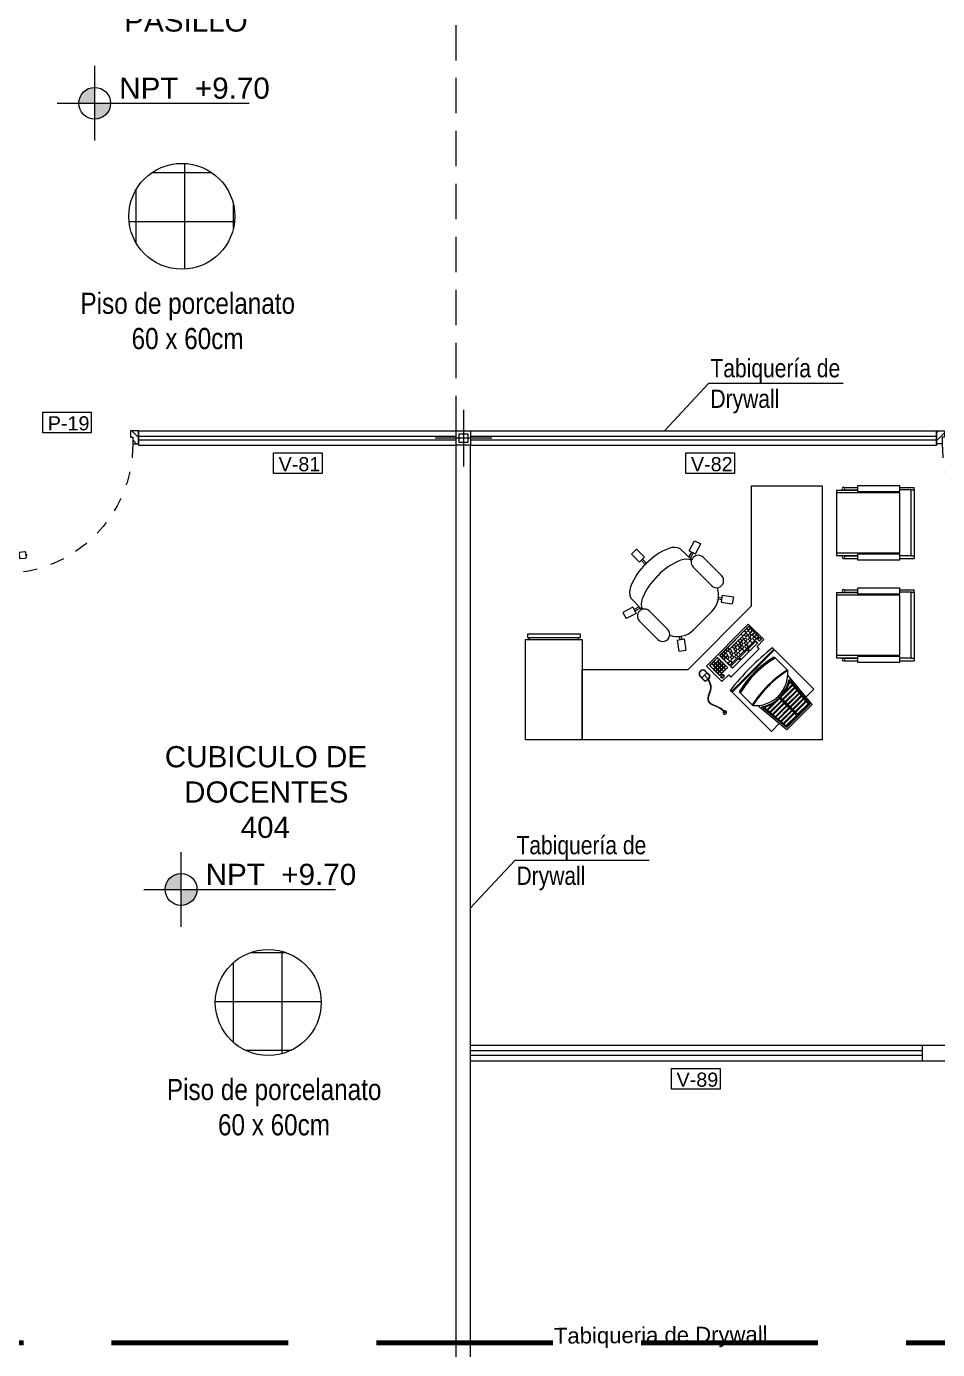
# Model space of a CAD drawing. Header units: inches. Extents: x 140 to 978, y -82 to 38.
# Drawn here: x 869.59 to 876.04, y -8.73 to 0.64 of the extents above; entities that cross this region are included whole.
import ezdxf

# ---------------------------------------------------------------- set-up
doc = ezdxf.new("R2010")
doc.units = ezdxf.units.IN
doc.header["$MEASUREMENT"] = 0
doc.linetypes.add('DASHED', pattern=[0.75, 0.5, -0.25])
doc.linetypes.add('DASHED2', pattern=[0.375, 0.25, -0.125])
for name, color, linetype, lineweight in [('UNSAAC-COLUMNA', 24, 'Continuous', 0), ('UNSAAC-CORTE MURO', 42, 'Continuous', 35), ('UNSAAC-LINEA DE CORTE', 7, 'Continuous', 70), ('UNSAAC-LLAMADOS', 88, 'Continuous', 0), ('UNSAAC-MUEBLE', 254, 'Continuous', 0), ('UNSAAC-PISOS', 253, 'Continuous', 0), ('UNSAAC-PROYECCIONES', 38, 'DASHED2', 0), ('UNSAAC-TEXTOS', 250, 'Continuous', 0), ('UNSAAC-VANOS', 24, 'Continuous', 0), ('UNSAAC-VARIOS', 30, 'Continuous', 0)]:
    doc.layers.add(name, color=color, linetype=linetype, lineweight=lineweight)
doc.styles.add('5mm', font='GOTHIC.TTF', dxfattribs={"height": 4.999999999999999})
doc.styles.add('ARIAL', font='arial.ttf')
doc.styles.add('narrow', font='')
doc.styles.get("Standard").update_dxf_attribs({"font": 'arial.ttf'})
doc.styles.get('narrow').set_extended_font_data('Arial Narrow', italic=True)
pattern_1 = [(135, (0, 0), (-0.01767766952966369, -0.01767766952966369), []), (135, (-0.002209708691207961, -0.002209708691207961), (-0.01767766952966369, -0.01767766952966369), []), (135, (-0.004419417382415923, -0.004419417382415922), (-0.01767766952966369, -0.01767766952966369), [])]

# ---------------------------------------------------------------- blocks, each defined once
blk = doc.blocks.new('PRTX80')
at = {"layer": 'UNSAAC-TEXTOS'}
h = blk.add_hatch(dxfattribs=at)
h.set_pattern_fill('ANSI31', color=256, scale=0.01, style=0)
h.set_pattern_definition([(45, (-1.629622537688277, -4.234901596310408), (-0.02245064030267288, 0.02245064030267288), [])])
h.paths.add_polyline_path([(-0.7550000000000239, 0.03599999999997294), (-0.8000000000000114, 0.03600000000002979), (-0.8000000000000114, -0.03600000000000136), (-0.7685000000000173, -0.03600000000002979), (-0.7685000000000173, 0), (-0.7550000000000239, 0)])
h.paths.add_polyline_path([(0, 0.03600000000002979), (-0.04500000000001592, 0.03600000000000136), (-0.04500000000001592, 2.842170943040401e-14), (-0.03149999999996567, 2.842170943040401e-14), (-0.03149999999999409, -0.03599999999997294), (0, -0.03600000000000136)])
at = {"layer": 'UNSAAC-PROYECCIONES', "ltscale": 0.15}
blk.add_arc((-0.03150000000002251, -0.03600000000000136), 0.7369999999999948, 180.000000000011, 270, dxfattribs=at)
at = {"layer": 'UNSAAC-TEXTOS'}
for p, q in [((-0.1654626311569416, -0.6619715505120496), (-0.1660841932950063, -0.6694457501687339)), ((-0.16234709346665, -0.6697565312377662), (-0.1660841932950063, -0.6694457501687339)), ((-0.1617255313285852, -0.662282331581082), (-0.1654626311569416, -0.6619715505120496)), ((-0.1607931881214597, -0.6510710320959561), (-0.1632794366737755, -0.6809678307228637)), ((-0.1268485085971349, -0.6501309618889479), (-0.1567453072240426, -0.6476447133366605)), ((-0.1237329709068717, -0.6579159426147498), (-0.1255976573210944, -0.6803385415848879)), ((-0.1234221898378394, -0.6541788427863366), (-0.1237329709068717, -0.6579159426147498)), ((-0.1084114281213147, -0.6591900978861815), (-0.1237329709068717, -0.657915942614693)), ((-0.08349742926668569, -0.6612619716796644), (-0.0681758864811286, -0.6625361269510961)), ((-0.0681758864811286, -0.6625361269511529), (-0.07004057289535126, -0.684958725921291)), ((-0.06786510541209623, -0.6587990271227113), (-0.0681758864811286, -0.6625361269511529)), ((-0.06381722451467908, -0.6553727083634158), (-0.03392042588777144, -0.6578589569157316)), ((-0.03049410712847589, -0.6619068378131203), (-0.03298035568079172, -0.691803636440028)), ((-0.03142645033560143, -0.6731181372982462), (-0.02768935050724508, -0.6734289183672786)), ((-0.02768935050724508, -0.6734289183672786), (-0.02831091264530983, -0.6809031180239629)), ((-0.1299563192875723, -0.6875019601725114), (-0.1598531179144516, -0.6850157116202809)), ((-0.1255976573210944, -0.6803385415848879), (-0.1259084383901552, -0.684075641413159)), ((-0.1102761145355373, -0.6816126968563196), (-0.1255976573210944, -0.6803385415848879)), ((-0.08536211568090835, -0.6836845706498025), (-0.07004057289535126, -0.684958725921291)), ((-0.07004057289535126, -0.684958725921291), (-0.07035135396435521, -0.6886958257495621)), ((-0.06692503520505966, -0.6927437066469793), (-0.03702823657818044, -0.6952299551993519)), ((-0.03204801247366618, -0.6805923369549305), (-0.02831091264530983, -0.6809031180239629))]:
    blk.add_line(p, q, dxfattribs=at)
for points in [[(-0.8000000000000114, 0.03600000000000136), (-0.7550000000000239, 0.03600000000000136), (-0.7550000000000239, 0), (-0.7685000000000173, 0), (-0.7685000000000173, -0.03600000000000136), (-0.8000000000000114, -0.03600000000000136), (-0.8000000000000114, 0.03600000000000136)], [(-0.04500000000001592, 0.03600000000000136), (0, 0.03600000000000136), (0, -0.03600000000000136), (-0.03149999999999409, -0.03600000000000136), (-0.03149999999999409, 0), (-0.04500000000001592, 0), (-0.04500000000001592, 0.03600000000000136)]]:
    blk.add_lwpolyline(points, dxfattribs=at)
blk.add_lwpolyline([(-0.05641399885575993, -0.03392812620643326), (-0.03150000000002251, -0.03600000000000136), (-0.0925436889916682, -0.770042006995709), (-0.1174576878462972, -0.7679701332022546)], close=True, dxfattribs=at)
for centre, start, end in [((-0.1570560882931034, -0.6513818131650169), 85.24616264725039, 175.2461626472142), ((-0.1271592896661957, -0.6538680617173043), 355.2461626472142, 85.24616264724675), ((-0.06412800558373988, -0.6591098081917721), 85.24616264718163, 175.2461626472142), ((-0.03423120695683224, -0.6615960567441164), 355.2461626472142, 85.24616264717801), ((-0.1595423368454192, -0.6812786117919245), 175.2461626472142, 265.2461626472468), ((-0.1296455382185115, -0.6837648603441551), 265.2461626472504, 355.2461626472142), ((-0.06661425413599886, -0.6890066068186229), 175.2461626472142, 265.246162647178), ((-0.03671745550914807, -0.691492855371024), 265.2461626471816, 355.2461626472142)]:
    blk.add_arc(centre, 0.00375, start, end, dxfattribs=at)
blk = doc.blocks.new('A$C1DC20D96')
at = {"layer": 'UNSAAC-MUEBLE', "xscale": -1.167239801663273, "yscale": 1.167239801663273, "zscale": 1.167239801663273, "rotation": 180}
blk.add_blockref('PRTX80', (-9.781438166100997e-07, 0.03444258034255832), dxfattribs=at)
blk = doc.blocks.new('puertaDer')
at = {"layer": 'UNSAAC-MUEBLE', "lineweight": 0, "ltscale": 0.4, "xscale": 1.070902481408632, "yscale": 1.070902481408632, "zscale": 1.070902481408632, "rotation": 270}
blk.add_blockref('A$C1DC20D96', (0.05186535524511049, -1.047496652972768e-06), dxfattribs=at)
blk = doc.blocks.new('A$C4BD35AAB')
at = {"layer": 'UNSAAC-MUEBLE'}
h = blk.add_hatch(dxfattribs=at)
h.set_pattern_fill('PLAST', color=256, scale=0.1, angle=135, style=0)
h.set_pattern_definition(pattern_1)
edge = h.paths.add_edge_path()
edge.add_line((-0.1785963555885246, 1.929996955972456), (-0.2521586641378235, 2.003559264521755))
edge.add_line((-0.2521586641378235, 2.003559264521755), (-0.4154827384386408, 1.868457870344173))
edge.add_ellipse((-0.4724693101620687, 1.627530689822379), major_axis=(0.1750619542795839, -0.175061954279584), ratio=0.9999999999896578, start_angle=91.40638762141651, end_angle=121.6923876223781, ccw=False)
edge.add_line((-0.3017567473802956, 1.80683656418114), (-0.1785963555885246, 1.929996955972456))
h = blk.add_hatch(dxfattribs=at)
h.set_pattern_fill('PLAST', color=256, scale=0.1, angle=135, style=0)
h.set_pattern_definition(pattern_1)
edge = h.paths.add_edge_path()
edge.add_line((-0.170003044011537, 1.921403644395923), (-0.09644073546223808, 1.847841335846169))
edge.add_line((-0.09644073546223808, 1.847841335846169), (-0.2315421296402747, 1.684517261545807))
edge.add_ellipse((-0.4724693101625235, 1.627530689822379), major_axis=(0.1750619542785299, -0.1750619542785301), ratio=0.9999999999967686, start_angle=58.30761237739129, end_angle=88.5936123785009)
edge.add_line((-0.2931634358033079, 1.798243252604152), (-0.170003044011537, 1.921403644395923))
for p, q in [((-1.788894230829101, 2.650000036508573), (-1.788894230829101, 2.750000000745786)), ((-1.770721154688545, 2.750000000745786), (-1.788894230829101, 2.750000000745786)), ((-1.770721154688545, 2.750000000745786), (-1.304278858926409, 2.750000000745786)), ((-1.770721154688545, 2.728850516180955), (-1.770721154688545, 2.750000000745786)), ((-1.304278858926409, 2.728850516180955), (-1.770721154688545, 2.728850516180955)), ((-1.770721154688545, 2.728850516180955), (-1.770721154688545, 2.65000000670625)), ((-1.304278858926409, 2.728850516180955), (-1.304278858926409, 2.750000000745786)), ((-1.304278858926409, 2.750000000745786), (-1.286105782785853, 2.750000000745786)), ((-1.304278858926409, 2.728850516180955), (-1.304278858926409, 2.65000000670625)), ((-1.286105782785853, 2.650000036508573), (-1.286105782785853, 2.750000000745786)), ((-1.063894243992763, 2.650000036505389), (-1.063894243992763, 2.750000000742602)), ((-1.045721167852207, 2.750000000742602), (-1.063894243992763, 2.750000000742602)), ((-1.045721167852207, 2.750000000742602), (-0.5792788720900717, 2.750000000742602)), ((-1.045721167852207, 2.728850516177772), (-1.045721167852207, 2.750000000742602)), ((-0.5792788720900717, 2.728850516177772), (-1.045721167852207, 2.728850516177772)), ((-1.045721167852207, 2.728850516177772), (-1.045721167852207, 2.650000006703067)), ((-0.5792788720900717, 2.728850516177772), (-0.5792788720900717, 2.750000000742602)), ((-0.5792788720900717, 2.750000000742602), (-0.5611057959495156, 2.750000000742602)), ((-0.5792788720900717, 2.728850516177772), (-0.5792788720900717, 2.650000006703067)), ((-0.5611057959495156, 2.650000036505389), (-0.5611057959495156, 2.750000000742602)), ((-1.759615385517918, 2.65000000670625), (-1.799999999999727, 2.65000000670625)), ((-1.799999999999727, 2.65000000670625), (-1.799999999999727, 2.349999994785321)), ((-1.759615385517918, 2.349999994785321), (-1.759615385517918, 2.65000000670625)), ((-1.325480781717488, 2.65000000670625), (-1.749519231897466, 2.65000000670625)), ((-1.749519231897466, 2.65000000670625), (-1.749519231897466, 2.200000018627179)), ((-1.325480781717488, 2.200000018627179), (-1.325480781717488, 2.65000000670625)), ((-1.2750000004512, 2.65000000670625), (-1.315384607411033, 2.65000000670625)), ((-1.315384607411033, 2.65000000670625), (-1.315384607411033, 2.349999994785321)), ((-1.2750000004512, 2.349999994785321), (-1.2750000004512, 2.65000000670625)), ((-1.034615398681581, 2.650000006703067), (-1.07500001316339, 2.650000006703067)), ((-1.07500001316339, 2.650000006703067), (-1.07500001316339, 2.349999994782138)), ((-1.034615398681581, 2.349999994782138), (-1.034615398681581, 2.650000006703067)), ((-0.6004807948811504, 2.650000006703067), (-1.024519245061128, 2.650000006703067)), ((-1.024519245061128, 2.650000006703067), (-1.024519245061128, 2.200000018623996)), ((-0.6004807948811504, 2.200000018623996), (-0.6004807948811504, 2.650000006703067)), ((-0.5500000136148628, 2.650000006703067), (-0.5903846205746959, 2.650000006703067)), ((-0.5903846205746959, 2.650000006703067), (-0.5903846205746959, 2.349999994782138)), ((-0.5500000136148628, 2.349999994782138), (-0.5500000136148628, 2.650000006703067)), ((-1.799999999999727, 2.349999994785321), (-1.759615385517918, 2.349999994785321)), ((-1.788894230829101, 2.252414214704004), (-1.788894230829101, 2.349999994785321)), ((-1.770721154688545, 2.252414214704004), (-1.770721154688545, 2.349999994785321)), ((-1.768701923588196, 2.200000000000728), (-1.768701923588196, 2.349999994785321)), ((-1.315384607411033, 2.349999994785321), (-1.2750000004512, 2.349999994785321)), ((-1.30629806557954, 2.200000000000728), (-1.30629806557954, 2.349999756366742)), ((-1.304278860807244, 2.252414205710011), (-1.304278860807244, 2.349999756366742)), ((-1.286105777144257, 2.252414205710011), (-1.286105777144257, 2.349999756366742)), ((-1.07500001316339, 2.349999994782138), (-1.034615398681581, 2.349999994782138)), ((-1.063894243992763, 2.252414214700821), (-1.063894243992763, 2.349999994782138)), ((-1.045721167852207, 2.252414214700821), (-1.045721167852207, 2.349999994782138)), ((-1.043701936751859, 2.199999999997544), (-1.043701936751859, 2.349999994782138)), ((-0.5903846205746959, 2.349999994782138), (-0.5500000136148628, 2.349999994782138)), ((-0.5812980787432025, 2.199999999997544), (-0.5812980787432025, 2.349999756363559)), ((-0.5792788739709067, 2.252414205706827), (-0.5792788739709067, 2.349999756363559)), ((-0.56110579030792, 2.252414205706827), (-0.56110579030792, 2.349999756363559)), ((-1.768701923588196, 2.200000000000728), (-1.749519231897466, 2.200000000000728)), ((-1.749519231897466, 2.200000018627179), (-1.325480781717488, 2.200000018627179)), ((-1.325480781717488, 2.200000018627179), (-1.30629806557954, 2.200000000000728)), ((-1.043701936751859, 2.199999999997544), (-1.024519245061128, 2.199999999997544)), ((-1.024519245061128, 2.200000018623996), (-0.6004807948811504, 2.200000018623996)), ((-0.6004807948811504, 2.200000018623996), (-0.5812980787432025, 2.199999999997544)), ((-0.250997149401428, 2.028177684516322), (-0.458591208956932, 1.856456234454527)), ((-0.07182231546812545, 1.84900285058302), (-0.250997149401428, 2.028177684516322)), ((-0.1785963555885246, 1.929996955972456), (-0.3017567473802956, 1.80683656418114)), ((-0.170003044011537, 1.929996955972911), (-0.3017040116728822, 1.798295988311565)), ((-0.170003044011537, 1.921403644395923), (-0.2931634358033079, 1.798243252604152)), ((-0.4913928969881454, 1.856094476411272), (-0.5840165196282214, 1.763470853771196)), ((-0.07182231546812545, 1.84900285058302), (-0.2435437655299211, 1.641408791027516)), ((-0.5840165196282214, 1.763470853771196), (-0.5840165196282214, 1.752887844341785)), ((-0.7105587581972941, 1.686426089884208), (-0.8204594154522056, 1.576525432628841)), ((-0.8051307546470525, 1.579126171365715), (-0.7338105504777559, 1.650446375534557)), ((-0.7768464833934559, 1.60599622905147), (-0.7895744054521856, 1.593268306992286)), ((-0.7895744054521856, 1.593268306992286), (-0.7726038427103958, 1.576297744250496)), ((-0.7598759206516661, 1.589025666309681), (-0.7768464833934559, 1.60599622905147)), ((-0.7627353523507736, 1.620107360093698), (-0.7754322698360738, 1.607410442608852)), ((-0.7754322698360738, 1.607410442608852), (-0.7542190664012196, 1.586197239173998)), ((-0.7415221489163741, 1.598894156658844), (-0.7627353523507736, 1.620107360093698)), ((-0.7486106457322421, 1.634232066712229), (-0.7612901342095029, 1.621552578235423)), ((-0.7612901342095029, 1.621552578235423), (-0.7429053578998719, 1.603167801926247)), ((-0.7542190664012196, 1.586197239173998), (-0.7415221489163741, 1.598894156658844)), ((-0.7401079353585374, 1.597479943101462), (-0.7528048528433828, 1.584783025616616)), ((-0.7302258694230659, 1.615847290402598), (-0.7486106457322421, 1.634232066712229)), ((-0.7338107483706153, 1.649031964073856), (-0.7471842180675594, 1.635658494376912)), ((-0.7471842180675594, 1.635658494376912), (-0.7316278688831517, 1.620102145192959)), ((-0.7302258694230659, 1.615847290402598), (-0.7429053578998719, 1.603167801926247)), ((-0.7273800132998076, 1.584752021042277), (-0.7401079353585374, 1.597479943101462)), ((-0.7182543991866623, 1.633475614889903), (-0.7338107483706153, 1.649031964073856)), ((-0.7338105504777559, 1.650446375534557), (-0.5273353703705652, 1.443971195427366)), ((-0.7316278688831517, 1.620102145192959), (-0.7182543991866623, 1.633475614889903)), ((-0.7302136553257697, 1.618687931635577), (-0.7168401856292803, 1.632061401332521)), ((-0.7302136553257697, 1.618687931635577), (-0.7174857332565807, 1.605960009566388)), ((-0.7277209468852561, 1.656535979127057), (-0.7142010652305544, 1.670055860781758)), ((-0.7135788112582304, 1.64239384350094), (-0.7277209468852561, 1.656535979127057)), ((-0.7146695202386582, 1.600290941218645), (-0.7273490087159189, 1.587611452741839)), ((-0.7142014117384861, 1.66864130070644), (-0.7263063849572973, 1.656536327487174)), ((-0.7263063849572973, 1.656536327487174), (-0.7135784628985675, 1.643808405428445)), ((-0.7174857332565807, 1.605960009566388), (-0.7041122635596366, 1.619333479263332)), ((-0.7041122635596366, 1.619333479263332), (-0.7168401856292803, 1.632061401332521)), ((-0.7019415981799284, 1.587563019159916), (-0.7146695202386582, 1.600290941218645)), ((-0.7014734896793016, 1.655913378647256), (-0.7142014117384861, 1.66864130070644)), ((-0.7142010652305544, 1.670055860781758), (-0.7000589296039834, 1.655913725155187)), ((-0.7000589296039834, 1.655913725155187), (-0.7135788112582304, 1.64239384350094)), ((-0.7135784628985675, 1.643808405428445), (-0.7014734896793016, 1.655913378647256)), ((-0.6624754970771392, 1.638342828764053), (-0.7105587581972941, 1.686426089884208)), ((-0.7019293840726277, 1.590403660382435), (-0.6885559143756836, 1.603777130079379)), ((-0.7008508891995007, 1.629665921441756), (-0.6873310075452537, 1.643185803096003)), ((-0.6442823467032213, 1.573097378945931), (-0.7008508891995007, 1.629665921441756)), ((-0.6873310075452537, 1.643185803096003), (-0.6307624650489743, 1.586617260600178)), ((-0.6463082076329556, 1.654510118207781), (-0.6624754970771392, 1.638342828764053)), ((-0.4454898817762114, 1.453691792351037), (-0.6463082076329556, 1.654510118207781)), ((-0.3365291462127971, 1.515983480356226), (-0.2439055235731757, 1.608607102995848)), ((-0.5234745673551515, 1.279540584531787), (-0.8204594154522056, 1.576525432628841)), ((-0.5986555745394071, 1.372650991258524), (-0.8051307546470525, 1.579126171365715)), ((-0.7909886190200268, 1.591854093424445), (-0.8037165410787566, 1.579126171365715)), ((-0.8037165410787566, 1.579126171365715), (-0.7909886190200268, 1.566398249306985)), ((-0.7782606969612971, 1.579126171365715), (-0.7909886190200268, 1.591854093424445)), ((-0.7909886190200268, 1.566398249306985), (-0.7782606969612971, 1.579126171365715)), ((-0.7768464834034603, 1.577711957808333), (-0.7895744054626448, 1.564984035749603)), ((-0.7895744054626448, 1.564984035749603), (-0.7740180562682326, 1.549427686555191)), ((-0.7612901342090481, 1.562155608613921), (-0.7768464834034603, 1.577711957808333)), ((-0.7740180562682326, 1.549427686555191), (-0.7612901342090481, 1.562155608613921)), ((-0.7726038427103958, 1.576297744250496), (-0.7598759206516661, 1.589025666309681)), ((-0.7598759206521208, 1.560741395056539), (-0.7726038427103958, 1.548013472997354)), ((-0.7726038427103958, 1.548013472997354), (-0.6552241170356865, 1.43063374732219)), ((-0.642496194976502, 1.443361669381375), (-0.7598759206521208, 1.560741395056539)), ((-0.7443195714572539, 1.573469317115268), (-0.7570474935159837, 1.560741395056084)), ((-0.7570474935159837, 1.560741395056084), (-0.7443195714577087, 1.548013472997354)), ((-0.7528048528433828, 1.584783025616616), (-0.7400769307851078, 1.572055103557432)), ((-0.7499764257081551, 1.525386055995114), (-0.7372485036494254, 1.538113978053843)), ((-0.7315916493985242, 1.560741395056539), (-0.7443195714572539, 1.573469317115268)), ((-0.7443195714577087, 1.548013472997354), (-0.7315916493985242, 1.560741395056539)), ((-0.7400769307851078, 1.572055103557432), (-0.7273800132998076, 1.584752021042277)), ((-0.7160353002145712, 1.545185045872131), (-0.7287632222733009, 1.532457123813401)), ((-0.7287632222733009, 1.532457123813401), (-0.7160353002145712, 1.519729201754672)), ((-0.7273490087159189, 1.587611452741839), (-0.7146210866567344, 1.57488353068311)), ((-0.7118236641053954, 1.569195671847865), (-0.7245205815906957, 1.55649875436302)), ((-0.7245205815906957, 1.55649875436302), (-0.7117926595319659, 1.54377083230429)), ((-0.7033073781558414, 1.532457123813401), (-0.7160353002145712, 1.545185045872131)), ((-0.7160353002145712, 1.519729201754672), (-0.7033073781558414, 1.532457123813401)), ((-0.7019415981799284, 1.587563019159916), (-0.7146210866567344, 1.57488353068311)), ((-0.7018931645875455, 1.53104291024556), (-0.71462108664673, 1.51831498818683)), ((-0.71462108664673, 1.51831498818683), (-0.7018931645875455, 1.505587066128101)), ((-0.6990957420466657, 1.556467749789135), (-0.7118236641053954, 1.569195671847865)), ((-0.7117926595319659, 1.54377083230429), (-0.6990957420466657, 1.556467749789135)), ((-0.7019293840726277, 1.590403660382435), (-0.689201462013898, 1.577675738323251)), ((-0.6891652425292705, 1.51831498818683), (-0.7018931645875455, 1.53104291024556)), ((-0.7018931645875455, 1.505587066128101), (-0.6891652425292705, 1.51831498818683)), ((-0.6863852489959754, 1.572006669975508), (-0.6990647374727814, 1.559327181498702)), ((-0.6990647374727814, 1.559327181498702), (-0.6863368154035925, 1.546599259429968)), ((-0.6835393928627127, 1.540911400605182), (-0.6962363103475582, 1.528214483120337)), ((-0.6962363103475582, 1.528214483120337), (-0.6835083882888284, 1.515486561061152)), ((-0.6877872484460568, 1.576261524755409), (-0.675059326387327, 1.563533602697134)), ((-0.6736573269267865, 1.559278747906319), (-0.6863852489959754, 1.572006669975508)), ((-0.6736573269267865, 1.559278747906319), (-0.6863368154035925, 1.546599259429968)), ((-0.6736088933448627, 1.502758639002877), (-0.6863368154035925, 1.490030716943693)), ((-0.6708114708035282, 1.528183478546453), (-0.6835393928627127, 1.540911400605182)), ((-0.6835083882888284, 1.515486561061152), (-0.6708114708035282, 1.528183478546453)), ((-0.669397257235687, 1.526769264978611), (-0.6820941747209872, 1.514072347493766)), ((-0.6820941747209872, 1.514072347493766), (-0.6693662526622575, 1.501344425434581)), ((-0.675059326387327, 1.563533602697134), (-0.6616858566903829, 1.576907072393624)), ((-0.673645112829945, 1.562119389139298), (-0.6602716431330009, 1.575492858836242)), ((-0.673645112829945, 1.562119389139298), (-0.6609171907707605, 1.549391467080568)), ((-0.660880971286133, 1.490030716943693), (-0.6736088933448627, 1.502758639002877)), ((-0.6581009777428335, 1.543722398722366), (-0.6707804662196395, 1.53104291024556)), ((-0.6707804662196395, 1.53104291024556), (-0.658052544160455, 1.51831498818683)), ((-0.6566693351769572, 1.514041342919882), (-0.669397257235687, 1.526769264978611)), ((-0.6693662526622575, 1.501344425434581), (-0.6566693351769572, 1.514041342919882)), ((-0.6609171907707605, 1.549391467080568), (-0.6475437210742712, 1.562764936777512)), ((-0.6475437210742712, 1.562764936777512), (-0.6602716431330009, 1.575492858836242)), ((-0.645373055683649, 1.530994476663636), (-0.6581009777428335, 1.543722398722366)), ((-0.645373055683649, 1.530994476663636), (-0.658052544160455, 1.51831498818683)), ((-0.6439588421158078, 1.529580263095795), (-0.6566383305930685, 1.516900774618989)), ((-0.6566383305930685, 1.516900774618989), (-0.6439104085343388, 1.504172852560259)), ((-0.6453608415763483, 1.533835117886156), (-0.6319873718794042, 1.5472085875831)), ((-0.6453608415763483, 1.533835117886156), (-0.6326329195176186, 1.521107195827426)), ((-0.6307624650489743, 1.586617260600178), (-0.6442823467032213, 1.573097378945931)), ((-0.631230920057078, 1.516852341037065), (-0.6439588421158078, 1.529580263095795)), ((-0.631230920057078, 1.516852341037065), (-0.6439104085343388, 1.504172852560259)), ((-0.582764056740416, 1.511579088983126), (-0.6393325992366954, 1.568147631478951)), ((-0.6312187059602365, 1.519692982270044), (-0.6184907838910476, 1.506965060200855)), ((-0.615674570873125, 1.501295991853112), (-0.628354059349931, 1.488616503376306)), ((-0.6258127175824484, 1.581667513133198), (-0.5692441750866237, 1.525098970636918)), ((-0.6184907838910476, 1.506965060200855), (-0.6051173141941035, 1.520338529897799)), ((-0.6029466488143953, 1.488568069793928), (-0.615674570873125, 1.501295991853112)), ((-0.5895609650101505, 1.504782180713846), (-0.6029344347070946, 1.491408711016447)), ((-0.5768330429514208, 1.492054258654662), (-0.5895609650101505, 1.504782180713846)), ((-0.5212457667776107, 1.450060799019866), (-0.5778143092738901, 1.506629341516145)), ((-0.5642944276196431, 1.520149223170392), (-0.5077258851233637, 1.463580680674113)), ((-0.3365291462132518, 1.515983480356226), (-0.3471121556426624, 1.515983480356226)), ((-1.02655423952865, 1.391730712034132), (-1.014039482317912, 1.470745779275603)), ((-1.014039482317912, 1.470745779275603), (-0.9646550652901169, 1.462924056025258)), ((-0.9771698224963075, 1.383908988768326), (-0.9646550652901169, 1.462924056025258)), ((-0.6863368154035925, 1.490030716943693), (-0.6736088933448627, 1.477302794884963)), ((-0.6736088933448627, 1.477302794884963), (-0.660880971286133, 1.490030716943693)), ((-0.6594667577182918, 1.488616503376306), (-0.6721946797770215, 1.475888581317122)), ((-0.6721946797770215, 1.475888581317122), (-0.6594667577182918, 1.463160659258392)), ((-0.646738835659562, 1.475888581317122), (-0.6594667577182918, 1.488616503376306)), ((-0.6594667577182918, 1.463160659258392), (-0.646738835659562, 1.475888581317122)), ((-0.6552241170356865, 1.43063374732219), (-0.642496194976502, 1.443361669381375)), ((-0.6411129859930043, 1.498484993735929), (-0.6538099034778497, 1.485788076251083)), ((-0.6538099034778497, 1.485788076251083), (-0.6410819814091155, 1.473060154181439)), ((-0.6410819814091155, 1.441947455813533), (-0.6538099034673905, 1.429219533754804)), ((-0.6538099034673905, 1.429219533754804), (-0.6410819814086608, 1.416491611695619)), ((-0.631182486475609, 1.460332232133169), (-0.6439104085343388, 1.447604310073984)), ((-0.6439104085343388, 1.447604310073984), (-0.6311824864651499, 1.43487638800525)), ((-0.6283850639238153, 1.485757071666285), (-0.6411129859930043, 1.498484993735929)), ((-0.6410819814091155, 1.473060154181439), (-0.6283850639238153, 1.485757071666285)), ((-0.628354059349931, 1.429219533754804), (-0.6410819814091155, 1.441947455813533)), ((-0.6410819814086608, 1.416491611695619), (-0.628354059349931, 1.429219533754804)), ((-0.626939845792549, 1.427805320196967), (-0.6396677678512788, 1.415077398138237)), ((-0.6396677678512788, 1.415077398138237), (-0.6269398457820898, 1.402349476069503)), ((-0.6184545644059654, 1.44760431006398), (-0.631182486475609, 1.460332232133169)), ((-0.6311824864651499, 1.43487638800525), (-0.6184545644059654, 1.44760431006398)), ((-0.628354059349931, 1.488616503376306), (-0.6156261372912013, 1.475888581317122)), ((-0.6142119237233601, 1.415077398127778), (-0.626939845792549, 1.427805320196967)), ((-0.6269398457820898, 1.402349476069503), (-0.6142119237233601, 1.415077398127778)), ((-0.6128287147398623, 1.470200722482332), (-0.6255256322247078, 1.457503804997486)), ((-0.6255256322247078, 1.457503804997486), (-0.6127977101659781, 1.444775882938757)), ((-0.6127977101659781, 1.413663184570396), (-0.6255256322247078, 1.400935262511666)), ((-0.6029466488143953, 1.488568069793928), (-0.6156261372912013, 1.475888581317122)), ((-0.6028982152220124, 1.432047960880027), (-0.6156261372811969, 1.419320038820842)), ((-0.6156261372811969, 1.419320038820842), (-0.5986555745394071, 1.402349476079507)), ((-0.6001007926811326, 1.457472800423602), (-0.6128287147398623, 1.470200722482332)), ((-0.6127977101659781, 1.444775882938757), (-0.6001007926811326, 1.457472800423602)), ((-0.6000697881072483, 1.400935262511666), (-0.6127977101659781, 1.413663184570396)), ((-0.6029344347070946, 1.491408711016447), (-0.5902065126483649, 1.478680788957718)), ((-0.5859276524806774, 1.415077398138237), (-0.6028982152220124, 1.432047960880027)), ((-0.5873902996299876, 1.473011720609975), (-0.6000697881072483, 1.460332232133169)), ((-0.6000697881072483, 1.460332232133169), (-0.5873418660380594, 1.44760431006398)), ((-0.5273353703705652, 1.443971195427366), (-0.5986555745394071, 1.372650991258524)), ((-0.5986555745394071, 1.402349476079507), (-0.5859276524806774, 1.415077398138237)), ((-0.5845444434967249, 1.441916451239194), (-0.5972413609820251, 1.429219533754349)), ((-0.5972413609820251, 1.429219533754349), (-0.5845134389228406, 1.416491611695619)), ((-0.5845134389123814, 1.413663184570396), (-0.5972413609715659, 1.400935262511666)), ((-0.5902065126483649, 1.478680788957718), (-0.5768330429514208, 1.492054258654662)), ((-0.5746623775612534, 1.460283798540786), (-0.5873902996299876, 1.473011720609975)), ((-0.5746623775612534, 1.460283798540786), (-0.5873418660380594, 1.44760431006398)), ((-0.5718165214379951, 1.429188529180465), (-0.5845444434967249, 1.441916451239194)), ((-0.5845134389128361, 1.358508855631499), (-0.5131932347439943, 1.42982905980034)), ((-0.5845134389228406, 1.416491611695619), (-0.5718165214379951, 1.429188529180465)), ((-0.5717855168536516, 1.400935262511666), (-0.5845134389123814, 1.413663184570396)), ((-0.5690109048227896, 1.429165718659988), (-0.5830992253549994, 1.415077398127778)), ((-0.5830992253549994, 1.415077398127778), (-0.5703713032962696, 1.402349476069503)), ((-0.5746501634639571, 1.46312443977331), (-0.5619222413947682, 1.450396517704576)), ((-0.5591598434712068, 1.444673634262472), (-0.5718393319484676, 1.431994145785211)), ((-0.5718393319484676, 1.431994145785211), (-0.5690109048227896, 1.429165718659988)), ((-0.5703713032962696, 1.402349476069503), (-0.5436034942872539, 1.429117285078064)), ((-0.5619222413947682, 1.450396517704576), (-0.5485487716978241, 1.46376998740152)), ((-0.5471345581404421, 1.462355773844138), (-0.5605080278373862, 1.448982304146739)), ((-0.5605080278373862, 1.448982304146739), (-0.54212325152821, 1.430597527837563)), ((-0.5436034942872539, 1.429117285078064), (-0.5591598434712068, 1.444673634262472)), ((-0.5287497818312659, 1.443970997534507), (-0.5471345581404421, 1.462355773844138)), ((-0.54212325152821, 1.430597527837563), (-0.5287497818312659, 1.443970997534507)), ((-0.5279933300084849, 1.413614750988472), (-0.5406728184857457, 1.400935262511666)), ((-0.5152654079397507, 1.400886828919283), (-0.5279933300084849, 1.413614750988472)), ((-0.5131934326468581, 1.428414648350554), (-0.5265669023438022, 1.41504117865361)), ((-0.5265669023438022, 1.41504117865361), (-0.5138389802746133, 1.402313256583966)), ((-0.5077258851233637, 1.463580680674113), (-0.5212457667776107, 1.450060799019866)), ((-0.5138389802746133, 1.402313256583966), (-0.5004655105781239, 1.415686726281365)), ((-0.5004655105781239, 1.415686726281365), (-0.5131934326468581, 1.428414648350554)), ((-0.5131932347439943, 1.42982905980034), (-0.456624692258174, 1.37326051731452)), ((-0.4990512970202872, 1.414272512723983), (-0.5124247667172313, 1.400899043026584)), ((-0.4863233749615574, 1.401544590664798), (-0.4990512970202872, 1.414272512723983)), ((-0.4646772242813313, 1.393492256523587), (-0.4511573426270843, 1.407012138177834)), ((-0.461657171220395, 1.437524502907308), (-0.4454898817762114, 1.453691792351037)), ((-0.41357391010024, 1.389441241786699), (-0.461657171220395, 1.437524502907308)), ((-0.4511573426270843, 1.407012138177834), (-0.4370152070109725, 1.392870002561722)), ((-1.163857963282226, 1.387433401640919), (-1.293767282671524, 1.257524082251166)), ((-1.09314728516938, 1.316722723528528), (-1.223056604558678, 1.186813404138775)), ((-1.02655423952865, 1.391730712034132), (-0.9771698224963075, 1.383908988768326)), ((-1.01166160267212, 1.36619100867847), (-1.007788161056396, 1.388758457198492)), ((-0.9991614372593176, 1.364664435559007), (-0.9959359009635591, 1.386881243608968)), ((-0.8453478464821274, 1.254023665999739), (-0.9107492353541602, 1.319425053523901)), ((-0.6255256322247078, 1.400935262511666), (-0.6127977101659781, 1.388207340452936)), ((-0.6127977101659781, 1.388207340452936), (-0.6000697881072483, 1.400935262511666)), ((-0.5986555745394071, 1.399521048943825), (-0.6113834965981368, 1.386793126885095)), ((-0.6113834965981368, 1.386793126885095), (-0.5986555745394071, 1.374065204826366)), ((-0.5859276524806774, 1.386793126885095), (-0.5986555745394071, 1.399521048943825)), ((-0.5986555745394071, 1.374065204826366), (-0.5859276524806774, 1.386793126885095)), ((-0.5972413609715659, 1.400935262511666), (-0.5845134389128361, 1.388207340452482)), ((-0.5845134389128361, 1.388207340452482), (-0.5717855168536516, 1.400935262511666)), ((-0.5279448964270159, 1.301940313145678), (-0.5845134389128361, 1.358508855631499)), ((-0.5703713032962696, 1.371236777700688), (-0.5830992253549994, 1.358508855641958)), ((-0.5830992253549994, 1.358508855641958), (-0.5562291676696987, 1.331638797956657)), ((-0.5435012456109689, 1.344366720015387), (-0.5703713032962696, 1.371236777700688)), ((-0.5562291676696987, 1.385378913327713), (-0.5689570897288831, 1.372650991268529)), ((-0.5689570897288831, 1.372650991268529), (-0.5562291676592395, 1.35992306919934)), ((-0.5435012456005097, 1.372650991258524), (-0.5562291676696987, 1.385378913327713)), ((-0.5562291676592395, 1.35992306919934), (-0.5435012456005097, 1.372650991258524)), ((-0.5562291676696987, 1.331638797956657), (-0.5435012456109689, 1.344366720015387)), ((-0.5421180366270164, 1.399490044369941), (-0.5548149541123166, 1.386793126885095)), ((-0.5548149541123166, 1.386793126885095), (-0.5420870320431277, 1.374065204815906)), ((-0.5420870320431277, 1.371236777701142), (-0.5548149541018574, 1.358508855641958)), ((-0.5548149541018574, 1.358508855641958), (-0.5420870320431277, 1.345780933583228)), ((-0.5420870320431277, 1.342952506447546), (-0.5548149541018574, 1.330224584388816)), ((-0.5548149541018574, 1.330224584388816), (-0.5420870320431277, 1.317496662330086)), ((-0.5293901145582822, 1.386762122300752), (-0.5421180366270164, 1.399490044369941)), ((-0.5420870320431277, 1.374065204815906), (-0.5293901145582822, 1.386762122300752)), ((-0.529359109984398, 1.358508855641958), (-0.5420870320431277, 1.371236777701142)), ((-0.5420870320431277, 1.345780933583228), (-0.529359109984398, 1.358508855641958)), ((-0.529359109984398, 1.330224584388816), (-0.5420870320431277, 1.342952506447546)), ((-0.5420870320431277, 1.317496662330086), (-0.529359109984398, 1.330224584388816)), ((-0.5406728184857457, 1.400935262511666), (-0.5279448964165567, 1.388207340442477)), ((-0.5279759010004454, 1.38534790874337), (-0.5406728184857457, 1.372650991258524)), ((-0.5406728184857457, 1.372650991258524), (-0.5279448964265612, 1.359923069199795)), ((-0.5279448964165567, 1.357094642074117), (-0.5406728184752865, 1.344366720015387)), ((-0.5406728184752865, 1.344366720015387), (-0.5279448964165567, 1.331638797956657)), ((-0.5138027607999902, 1.342952506458005), (-0.5406728184857457, 1.316082448772249)), ((-0.5406728184857457, 1.316082448772249), (-0.5279448964165567, 1.303354526703515)), ((-0.5152479789417157, 1.37261998668464), (-0.5279759010004454, 1.38534790874337)), ((-0.5279448964165567, 1.388207340442477), (-0.5152654079397507, 1.400886828919283)), ((-0.456624692258174, 1.37326051731452), (-0.5279448964270159, 1.301940313145678)), ((-0.5279448964265612, 1.359923069199795), (-0.5152479789417157, 1.37261998668464)), ((-0.515216974357827, 1.344366720015387), (-0.5279448964165567, 1.357094642074117)), ((-0.5279448964165567, 1.331638797956657), (-0.515216974357827, 1.344366720015387)), ((-0.5279448964165567, 1.303354526703515), (-0.5010748387308013, 1.330224584388816)), ((-0.513851194381914, 1.399472615361901), (-0.52653068285872, 1.386793126885095)), ((-0.52653068285872, 1.386793126885095), (-0.5138027607999902, 1.374065204826366)), ((-0.5138337653738745, 1.371205773116799), (-0.5265306828591747, 1.358508855631499)), ((-0.5265306828591747, 1.358508855631499), (-0.5138027607999902, 1.345780933573224)), ((-0.5234745673551515, 1.279540584531787), (-0.41357391010024, 1.389441241786699)), ((-0.5011232723231842, 1.386744693303172), (-0.513851194381914, 1.399472615361901)), ((-0.5011058433151447, 1.358477851057614), (-0.5138337653738745, 1.371205773116799)), ((-0.5138027607999902, 1.374065204826366), (-0.5011232723231842, 1.386744693303172)), ((-0.5138027607999902, 1.345780933573224), (-0.5011058433151447, 1.358477851057614)), ((-0.5010748387308013, 1.330224584388816), (-0.5138027607999902, 1.342952506458005)), ((-0.5124247667172313, 1.400899043026584), (-0.4996968446585015, 1.388171120967854)), ((-0.499709058755343, 1.38533047973533), (-0.5123885472326037, 1.372650991258524)), ((-0.5123885472326037, 1.372650991258524), (-0.4996606251734192, 1.359923069199795)), ((-0.4996916297577627, 1.357063637500687), (-0.5123885472426082, 1.344366720015387)), ((-0.5123885472426082, 1.344366720015387), (-0.4996606251734192, 1.331638797946198)), ((-0.4869811366966132, 1.372602557676146), (-0.499709058755343, 1.38533047973533)), ((-0.4996968446585015, 1.388171120967854), (-0.4863233749615574, 1.401544590664798)), ((-0.4869637076885738, 1.344335715431043), (-0.4996916297577627, 1.357063637500687)), ((-0.4996606251734192, 1.359923069199795), (-0.4869811366966132, 1.372602557676146)), ((-0.4996606251734192, 1.331638797946198), (-0.4869637076885738, 1.344335715431043)), ((-0.4849091613937162, 1.400130377096957), (-0.4982826310906603, 1.386756907400468)), ((-0.4982826310906603, 1.386756907400468), (-0.4855547090319305, 1.374028985341283)), ((-0.4855669231392312, 1.371188344119219), (-0.4982464116160372, 1.358508855641958)), ((-0.4982464116160372, 1.358508855641958), (-0.4855184895468483, 1.345780933573224)), ((-0.4728390010700423, 1.358460422049575), (-0.4855669231392312, 1.371188344119219)), ((-0.4855547090319305, 1.374028985341283), (-0.4721812393349865, 1.387402455038682)), ((-0.4855184895468483, 1.345780933573224), (-0.4728390010700423, 1.358460422049575)), ((-0.4721812393349865, 1.387402455038682), (-0.4849091613937162, 1.400130377096957)), ((-0.4707670257771497, 1.385988241480845), (-0.4841404954740938, 1.372614771783901)), ((-0.4841404954740938, 1.372614771783901), (-0.4714125734053596, 1.359886849714712)), ((-0.4714125734053596, 1.359886849714712), (-0.4580391037084155, 1.373260319411656)), ((-0.4580391037084155, 1.373260319411656), (-0.4707670257771497, 1.385988241480845)), ((-0.4505350886652195, 1.379350120907475), (-0.4646772242813313, 1.393492256523587)), ((-0.4511576891450204, 1.405597578112975), (-0.4632626623642864, 1.393492604893709)), ((-0.4632626623642864, 1.393492604893709), (-0.4505347402950974, 1.380764682824974)), ((-0.4384297670758315, 1.392869656043786), (-0.4511576891450204, 1.405597578112975)), ((-0.4370152070109725, 1.392870002561722), (-0.4505350886652195, 1.379350120907475)), ((-0.4505347402950974, 1.380764682824974), (-0.4384297670758315, 1.392869656043786)), ((-1.41119357293519, 1.195391800006746), (-1.388239739395431, 1.239811632585315)), ((-1.317168007279633, 1.203085498927521), (-1.388239739395431, 1.239811632585315)), ((-0.8453478464821274, 1.254023665999739), (-0.7799464589684248, 1.188622277138165)), ((-0.4754559672060168, 1.283258418510286), (-0.4401006281464106, 1.247903079451589)), ((-0.4330295603349441, 1.290329486322662), (-0.4577782976762137, 1.265580748980938)), ((-1.340121840804386, 1.15866566634395), (-1.41119357293519, 1.195391800006746)), ((-1.354603102098281, 1.095268350643892), (-1.276909304611763, 1.175716104563435)), ((-1.340121840804386, 1.15866566634395), (-1.317168007279633, 1.203085498927521)), ((-1.295878753651778, 1.156074259025445), (-1.331190414524372, 1.175949596702594)), ((-1.285525606077044, 1.166794387215305), (-1.325683107566419, 1.186607234903931)), ((-0.7154625237239998, 1.122201689996018), (-0.6364474564666125, 1.134716447201299)), ((-0.6286257332167224, 1.085332030174413), (-0.6364474564666125, 1.134716447201299)), ((-0.7347070769333186, 1.100210075232553), (-0.7124902688833572, 1.103435611528766)), ((-0.7331805038033963, 1.087709909809291), (-0.7106130552933791, 1.091583351436384)), ((-0.7076408004581936, 1.072817272963675), (-0.7154625237239998, 1.122201689996018)), ((-0.7076408004581936, 1.072817272963675), (-0.6286257332167224, 1.085332030174413)), ((-0.7826487889637974, 1.006224227322491), (-0.912558108353096, 0.8763149079331924)), ((-1.252080786910028, 0.8566184559263093), (-1.280260620613717, 0.8277018945491363)), ((-1.242124569037969, 0.8466622380533408), (-1.271777858098631, 0.8192191320340498)), ((-0.7119381108514062, 0.9355135492100999), (-0.8418474302407049, 0.8056042298208013)), ((-1.293696908881429, 0.8411381828173035), (-1.350265451377709, 0.784569640321024)), ((-1.314910112316284, 0.7492143012600536), (-1.350265451377709, 0.784569640321024)), ((-1.258341569820459, 0.8057828437558783), (-1.314910112316284, 0.7492143012600536)), ((-1.258341569820459, 0.8057828437558783), (-1.293696908881429, 0.8411381828173035)), ((-1.004103161848434, 0.7447684103935899), (-0.923655407928436, 0.8224622078805623)), ((-0.9432972534564215, 0.8034927588305436), (-0.9234219157892767, 0.7681810979674992)), ((-0.9407058461379165, 0.7592496716770256), (-0.8962860135643496, 0.7822035052122374)), ((-0.9407058461379165, 0.7592496716770256), (-0.9039797124851248, 0.6881779395566809)), ((-0.9325771252765662, 0.8138459064148265), (-0.9127642775879394, 0.7736884049254513)), ((-0.8962860135643496, 0.7822035052122374), (-0.8595598799065556, 0.7111317730964402)), ((-0.9039797124851248, 0.6881779395566809), (-0.8595598799065556, 0.7111317730964402))]:
    blk.add_line(p, q, dxfattribs=at)
for points in [[(-1.76971153913837, 2.250000000745786), (-1.77266863406976, 2.257071068399455), (-1.779807692758823, 2.260000000522268), (-1.786946751447886, 2.257071068399455), (-1.789903846379275, 2.250000000745786), (-1.786946751447886, 2.242928933091662), (-1.779807692758823, 2.240000000969303), (-1.77266863406976, 2.242928933091662)], [(-1.285096165354844, 2.250000000745786), (-1.288053260286688, 2.257071068399455), (-1.295192318975751, 2.260000000522268), (-1.302331377664359, 2.257071068399455), (-1.305288472596203, 2.250000000745786), (-1.302331377664359, 2.242928933091662), (-1.295192318975751, 2.240000000969303), (-1.288053260286688, 2.242928933091662)], [(-1.044711552302033, 2.250000000742602), (-1.047668647233422, 2.257071068396272), (-1.054807705922485, 2.260000000519085), (-1.061946764611548, 2.257071068396272), (-1.064903859542937, 2.250000000742602), (-1.061946764611548, 2.242928933088479), (-1.054807705922485, 2.24000000096612), (-1.047668647233422, 2.242928933088479)], [(-0.5600961785185063, 2.250000000742602), (-0.5630532734503504, 2.257071068396272), (-0.5701923321394133, 2.260000000519085), (-0.5773313908280215, 2.257071068396272), (-0.5802884857598656, 2.250000000742602), (-0.5773313908280215, 2.242928933088479), (-0.5701923321394133, 2.24000000096612), (-0.5630532734503504, 2.242928933088479)], [(-1.799999999999727, 2.100000000000364), (0, 2.100000000000364), (0, 0.4000000000000909), (-0.5, 0.4000000000000909), (-0.5, 1.150000000000091), (-0.9499999999998181, 1.600000000000364), (-1.799999999999727, 1.600000000000364)], [(-0.634287392353599, 1.757394154870781), (-0.6387068097360498, 1.75297473748833), (-0.3470252624961176, 1.461293190248853), (-0.3426058451136669, 1.465712607631303)], [(-0.7142010652305544, 1.670055860781758), (-0.7000589296039834, 1.655913725155187), (-0.7135788112582304, 1.64239384350094), (-0.7277209468852561, 1.656535979127057)], [(-0.6873310075452537, 1.643185803096003), (-0.6307624650489743, 1.586617260600178), (-0.6442823467032213, 1.573097378945931), (-0.7008508891995007, 1.629665921441756)], [(-0.6258127175824484, 1.581667513133198), (-0.5692441750863964, 1.525098970637146), (-0.582764056740416, 1.511579088983126), (-0.6393325992366954, 1.568147631478951)], [(-0.5642944276196431, 1.520149223170392), (-0.5077258851233637, 1.463580680674113), (-0.5212457667776107, 1.450060799019866), (-0.5778143092738901, 1.506629341516145)], [(-0.4511573426270843, 1.407012138177834), (-0.4646772242813313, 1.393492256523587), (-0.4505350886652195, 1.379350120907475), (-0.4370152070109725, 1.392870002561722)], [(0, 0), (-0.712500000000091, 0), (-0.712500000000091, 0.4000000000000909), (0, 0.4000000000000909)]]:
    blk.add_lwpolyline(points, close=True, dxfattribs=at)
for points in [[(-0.3042082229917469, 1.984161575693633), (-0.36028351464347, 2.040236867345357), (-0.638706809735595, 1.761813572253232), (-0.3381864277312161, 1.461293190248853), (-0.05976313263909105, 1.739716485340978), (-0.1158384242908141, 1.795791776992701)], [(-0.7124999999973625, 0.375), (-0.7249999999976353, 0.375), (-0.7249999999976353, 0.3875000000002728), (-0.7499999999972715, 0.3875000000002728), (-0.7499999999972715, 0.0124999999998181), (-0.7249999999976353, 0.0124999999998181), (-0.7249999999976353, 0.0249999999996362), (-0.7124999999973625, 0.0249999999996362), (-0.7249999999976353, 0.0249999999996362), (-0.7249999999976353, 0.3750000000004547)]]:
    blk.add_lwpolyline(points, dxfattribs=at)
for points in [[(-0.08823459546420054, 1.848228507425574), (-0.2349011085334496, 1.670923360992219, 0.3119328374536817), (-0.4290766389922283, 1.865098891450543), (-0.2517714925593282, 2.011765404520247)], [(-0.3514446798785684, 1.4480349381015), (-0.3426058451136669, 1.456873772866402), (-0.6431262271180458, 1.757394154870781), (-0.6519650618829473, 1.748555320105879, 0.05882352941144483)], [(-0.4489394629113121, 1.235528710780272), (-0.4224229586170622, 1.262045215074977, 0.4142135623755036), (-0.4224229586166075, 1.283258418510741), (-0.4401006281464106, 1.300936088040089, 0.4142135623738387), (-0.4613138315821743, 1.300936088040089), (-0.4878303358764242, 1.274419583745839, 0.4142135623735007), (-0.4878303358764242, 1.235528710780727, 0.4142135623701709)], [(-0.4507072298642925, 1.237296477733253), (-0.4241907255700426, 1.263812982027957, 0.414213562373095), (-0.4241907255695878, 1.28149065155776), (-0.4418683950993909, 1.299168321087109, 0.414213562373095), (-0.459546064629194, 1.299168321087109), (-0.4860625689234439, 1.272651816792859, 0.414213562373761), (-0.4860625689234439, 1.237296477733707), (-0.4860625689234439, 1.237296477733707, 0.414213562373095)]]:
    blk.add_lwpolyline(points, format="xyb", close=True, dxfattribs=at)
for points in [[(-0.3017567473802956, 1.80683656418114, 0.1329222465325057), (-0.4154827384386408, 1.868457870344173), (-0.2521586641378235, 2.003559264521755), (-0.1785963555885246, 1.929996955972456)], [(-0.1700030440119917, 1.921403644395923), (-0.09644073546223808, 1.847841335846169), (-0.2315421296398199, 1.684517261545807, 0.1329222465324368), (-0.2931634358037627, 1.798243252604152, 0.1329222465324368)]]:
    blk.add_lwpolyline(points, format="xyb", dxfattribs=at)
for centre, radius, start, end in [((0.1823227306417721, 2.28232273062622), 0.8026909722220162, 212.4074317973088, 237.5925682026913), ((-0.4724693101620687, 1.627530689822379), 0.2293458233286308, 355.2670787891958, 94.73292121080426), ((0.1823227306417721, 2.28232273062622), 0.7972222222220171, 212.3196165081671, 237.6803834918328), ((0.7710873352616545, 2.871087335246557), 1.812500000009778, 218.2670786731938, 231.7329213268245), ((0.02696793349150539, 2.126967933476408), 0.7109375000011425, 210.7499673022334, 239.2500326977957), ((0.02696793349150539, 2.126967933476408), 0.7164062500011417, 211.477383308566, 238.522616691452), ((0.02696793349150539, 2.126967933476408), 0.7054687500011435, 210.6371381694145, 239.3628618306178), ((-0.1946699140962664, 1.410355339041416), 0.0125, 220.2331588531285, 208.6721879334756), ((-0.1946732538203833, 1.410353562410819), 0.001250005723989367, 298.1849958682496, 117.8382081343651), ((-1.128502624220346, 1.352078062579949), 0.05, 315.0000000000092, 135.0000000000092), ((-1.024979892065403, 1.205194396812203), 0.161546543963, 44.99999999999079, 109.4599707226104), ((-1.258411943610099, 1.222168743190196), 0.05, 135.0000000000092, 315.0000000000092), ((-1.177514122510729, 1.135911001484601), 0.102829792591, 158.0702330397031, 201.3323243672842), ((-0.8941771156801224, 1.074391620426468), 0.161546543963, 340.5400292773874, 44.99999999999079), ((-1.261228735652821, 1.052196388342509), 0.102829792591, 155.2369501519025, 201.3323243671149), ((-0.8631020196321515, 1.256741220813637), 0.439659325257, 201.0946025227213, 226.9447403645468), ((-0.9468166327797007, 1.173026607666088), 0.439659325257, 201.0946025227213, 226.9447403645468), ((-0.7472934499019175, 0.9708688882615206), 0.05, 315.0000000000092, 135.0000000000092), ((-0.9263449048257826, 1.152554879712625), 0.439659325257, 223.055259635444, 248.9053974772763), ((-0.8426302916782333, 1.236269492860174), 0.439659325257, 223.055259635444, 248.9053974772763), ((-0.8772027692912161, 0.840959568872222), 0.05, 135.0000000000092, 315.0000000000092), ((-0.9634605109977201, 0.9218573899711373), 0.102829792591, 248.6676756327158, 291.9297669602969), ((-1.047175124139812, 0.8381427768285903), 0.102829792591, 248.6676756328851, 294.7630498481121)]:
    blk.add_arc(centre, radius, start, end, dxfattribs=at)
for points, knots in [([(-0.4322396027282593, 1.293075062621938), (-0.4108956950235552, 1.303210363976177), (-0.3909987666188499, 1.312513135857444), (-0.3433840207317189, 1.309908285248184), (-0.3150658848649073, 1.292799470266345), (-0.2775895386994307, 1.291454782029632), (-0.2657758394730081, 1.297979729888539), (-0.2460497971819677, 1.333819551000488), (-0.2374886191842052, 1.360033438065784), (-0.2167442904228665, 1.394011856166799), (-0.2074420195785933, 1.404976837332924), (-0.1952569770260197, 1.411458904678511)], [0.001345911644651452, 0.001345911644651452, 0.001345911644651452, 0.001345911644651452, 0.06479068332475399, 0.06479068332475399, 0.1377244663698782, 0.1377244663698782, 0.1829993529296321, 0.1829993529296321, 0.228274239489386, 0.228274239489386, 0.2550350163827583, 0.2550350163827583, 0.2550350163827583, 0.2550350163827583]), ([(-0.4303243470958478, 1.291159806989526), (-0.4100257278701065, 1.300857689590885), (-0.3899295138144225, 1.310337754013744), (-0.3445579378944785, 1.307041309925353), (-0.3182386843445784, 1.29175382531821), (-0.2799332477138705, 1.288297782915379), (-0.2662144995365452, 1.293844527809142), (-0.2456342545501684, 1.327896221032915), (-0.2373291833696385, 1.35359212676849), (-0.2170315030825805, 1.389685199487758), (-0.2071976950282988, 1.402275080398795), (-0.1940828511660584, 1.409251773403867)], [0.0004290614872459435, 0.0004290614872459435, 0.0004290614872459435, 0.0004290614872459435, 0.06599330999607038, 0.06599330999607038, 0.1346539356957137, 0.1346539356957137, 0.1797392018670524, 0.1797392018670524, 0.2248244680383911, 0.2248244680383911, 0.2550350163827583, 0.2550350163827583, 0.2550350163827583, 0.2550350163827583])]:
    blk.add_open_spline(points, degree=3, knots=knots, dxfattribs=at)
blk = doc.blocks.new('npt')
at = {"layer": 'UNSAAC-TEXTOS'}
h = blk.add_hatch(color=0, dxfattribs=at)
h.dxf.hatch_style = 1
h.paths.add_polyline_path([(0.05220952644776844, -8.881784197001252e-16), (0, -8.881784197001252e-16), (0, -0.05220952644595034, 0.4142135623704376)])
h.paths.add_polyline_path([(0, 0.05220952644594945, 0.4142135623704376), (-0.05220952644776844, -8.881784197001252e-16), (0, -8.881784197001252e-16)])
at = {"layer": 'UNSAAC-TEXTOS', "color": 0}
for p, q in [((0, -0.1228497915071793), (0, 0.1228497915071785)), ((-0.1228497915053595, 0), (0.5070458795726154, 0))]:
    blk.add_line(p, q, dxfattribs=at)
blk.add_circle((0, 0), 0.0522095264476415, dxfattribs=at)
blk = doc.blocks.new('npty')
at = {"layer": 'UNSAAC-TEXTOS', "xscale": 2.154779168756153, "yscale": 2.154779168756153, "zscale": 2.154779168756153}
blk.add_blockref('npt', (1323.156423079998, 5.491066007578823), dxfattribs=at)
at = {"layer": 'UNSAAC-TEXTOS', "insert": (1323.330469367226, 5.672892159341089), "char_height": 0.15, "width": 1.063870505094155, "attachment_point": 1, "style": '5mm'}
blk.add_mtext('{\\fArial|b0|i0|c0|p34;NPT  +9.70}', dxfattribs=at)
blk = doc.blocks.new('puzo')
at = {"layer": 'UNSAAC-PISOS'}
h = blk.add_hatch(dxfattribs=at)
h.set_pattern_fill('_USER', color=256, scale=0.3452850543121788, style=0, double=1, pattern_type=0)
h.set_pattern_definition([(0, (1324.068147049425, 3.747958097912292), (0, 0.3452850543121787), []), (90, (1324.068147049425, 3.747958097912292), (-0.3452850543121788, 2.114261182784148e-17), [])])
edge = h.paths.add_edge_path()
edge.add_arc((1324.205880251042, 3.902950040924726), 0.3753575559887786, 0, 360)
blk.add_circle((1324.205931168964, 3.903305219399844), 0.3750000000000604, dxfattribs=at)
at = {"layer": 'UNSAAC-TEXTOS', "insert": (1323.475897612018, 3.362436372597827), "char_height": 0.15, "width": 1.523970260132011, "attachment_point": 1, "style": 'narrow'}
blk.add_mtext('\\pi0.012394;{\\fArial Narrow|b0|i0|c0|p34;Piso de porcelanato \\P\\pi0.37414;60 x 60cm}', dxfattribs=at)
blk = doc.blocks.new('columna')
at = {"layer": 'UNSAAC-COLUMNA'}
for p, q in [((0, 0.2000000000000455), (0, -0.2000000000000455)), ((-1.13686837721616e-13, 0.2000000000000455), (0, -0.2000000000000455)), ((0.1999999999999318, 1.4210854715202e-13), (-0.2000000000001592, 1.4210854715202e-13)), ((0.2000000000000455, 2.842170943040401e-14), (-0.2000000000000455, 2.842170943040401e-14))]:
    blk.add_line(p, q, dxfattribs=at)
for points in [[(-0.05079999999998108, 0.0508000000000095), (0.05079999999998108, 0.0508000000000095), (0.05079999999998108, -0.05079999999998108), (-0.05079999999998108, -0.05079999999998108)], [(-0.03079999999999927, 0.03080000000001348), (0.03079999999999927, 0.03080000000001348), (0.03079999999999927, -0.03079999999998506), (-0.03079999999999927, -0.03079999999998506)]]:
    blk.add_lwpolyline(points, close=True, dxfattribs=at)
blk = doc.blocks.new('D')
at = {"layer": 'UNSAAC-COLUMNA'}
blk.add_blockref('columna', (1331.681866631722, -2.275863728561802), dxfattribs=at)

msp = doc.modelspace()

# ---------------------------------------------------------------- linework, layer by layer
at = {"layer": 'UNSAAC-LINEA DE CORTE', "linetype": 'DASHED', "ltscale": 2.5}
msp.add_line((832.6910961453636, -8.68332949171105), (892.0939311742964, -8.68332949171105), dxfattribs=at)
at = {"layer": 'UNSAAC-LLAMADOS', "ltscale": 2.5}
for points in [[(875.3711864785988, -1.88955767400946), (874.4181299413023, -1.88955767400946), (874.1058099907287, -2.225063728561139)], [(873.998043119592, -5.267768102430395), (873.0449865822955, -5.267768102430395), (872.7326666317219, -5.603274156982074)]]:
    msp.add_lwpolyline(points, dxfattribs=at)
at = {"layer": 'UNSAAC-PROYECCIONES'}
msp.add_line((872.6310666317222, -2.225063728561139), (872.6310666317222, 2.104170508316344), dxfattribs=at)
at = {"layer": 'UNSAAC-TEXTOS'}
for points in [[(869.7033333323348, -2.091542022739461), (870.0469286322045, -2.091542022739461), (870.0469286322045, -2.237599496235063), (869.7033333323348, -2.237599496235063)], [(871.3378243281963, -2.38087556763746), (871.6814196280661, -2.38087556763746), (871.6814196280661, -2.526933041133063), (871.3378243281963, -2.526933041133063)], [(874.2568361130302, -2.38087556763746), (874.6004314129, -2.38087556763746), (874.6004314129, -2.526933041133063), (874.2568361130302, -2.526933041133063)], [(874.1550235216096, -6.740090400940218), (874.4986188214793, -6.740090400940218), (874.4986188214793, -6.886147874435821), (874.1550235216096, -6.886147874435821)]]:
    msp.add_lwpolyline(points, close=True, dxfattribs=at)
at = {"layer": 'UNSAAC-VANOS'}
for points in [[(870.3810666317211, -2.262602455006913), (872.6310666317222, -2.262602455006913)], [(870.3810666317211, -2.287563728561452), (872.6310666317222, -2.287563728561452)], [(872.7326666317222, -2.262602455006601), (876.0310666317209, -2.262602455006601)], [(872.7326666317222, -2.287563728561139), (876.0310666317209, -2.287563728561139)], [(872.7326666317219, -6.612462112454551), (875.9326666317218, -6.612462112454551)], [(872.7326666317219, -6.645413264842915), (875.9326666317218, -6.645413264842915)]]:
    msp.add_lwpolyline(points, dxfattribs=at)
at = {"layer": 'UNSAAC-VARIOS'}
for p, q in [((870.3810666317211, -2.225063728561139), (870.3810666317211, -2.326663728561442)), ((876.0310666317207, -2.225063728561139), (876.0310666317209, -2.326663728562067)), ((870.3810666317211, -2.326663728561442), (872.6310666317222, -2.326663728561442)), ((872.6310666317215, -11.38796372856089), (872.6310666317222, -2.326663728561442)), ((872.7326666317215, -11.38796372856066), (872.7326666317222, -2.326663728562096)), ((875.9326666317218, -6.685063728561289), (875.9326666317218, -6.575063728561304))]:
    msp.add_line(p, q, dxfattribs=at)
for points in [[(870.3810666317211, -2.225063728561139), (872.6310666317222, -2.225063728561139)], [(872.7326666317222, -2.225063728561139), (876.0310666317209, -2.225063728561139)], [(872.7326666317222, -2.326663728562096), (876.0310666317209, -2.326663728562067)], [(872.7326666317219, -6.575063728561304), (875.9326666317218, -6.575063728561304)], [(875.9326666317218, -6.575063728561304), (877.231066631721, -6.575063728561304)], [(872.7326666317219, -6.685063728561289), (875.9326666317218, -6.685063728561289)], [(875.9326666317218, -6.685063728561289), (877.231066631721, -6.685063728561289)]]:
    msp.add_lwpolyline(points, dxfattribs=at)

# ---------------------------------------------------------------- block references
at = {"layer": 'UNSAAC-CORTE MURO'}
for name, p in [('npty', (-453.0851591240205, -5.39485219261546)), ('puzo', (-453.5175217241767, -4.607870565032258)), ('npty', (-452.4733829611306, -10.96342094679306)), ('puzo', (-452.9057455612868, -10.17643931920986))]:
    msp.add_blockref(name, p, dxfattribs=at)
at = {"layer": 'UNSAAC-MUEBLE', "color": 251, "linetype": 'Continuous', "xscale": -1, "rotation": 90}
msp.add_blockref('puertaDer', (877.0310666317209, -2.18131372856115), dxfattribs=at)
at = {"layer": 'UNSAAC-MUEBLE', "rotation": 270}
msp.add_blockref('A$C4BD35AAB', (873.1223641173515, -4.413574959558474), dxfattribs=at)
at = {"layer": 'UNSAAC-TEXTOS'}
msp.add_blockref('D', (-459, 3.410605131648481e-13), dxfattribs=at)
at = {"layer": 'UNSAAC-VARIOS', "rotation": 270}
msp.add_blockref('puertaDer', (869.3810666317211, -2.18131372856115), dxfattribs=at)

# ---------------------------------------------------------------- texts
at = {"layer": 'UNSAAC-LLAMADOS', "char_height": 0.13, "width": 1.152686518853067, "attachment_point": 7, "style": 'narrow'}
for insert in [(874.4307598357648, -2.10088516057381), (873.057616476758, -5.479095588994745)]:
    msp.add_mtext('{\\fArial Narrow|b0|i0|c0|p34;Tabiquería de Drywall}', dxfattribs=dict(at, insert=insert))
at = {"layer": 'UNSAAC-TEXTOS', "linetype": 'Continuous', "style": 'ARIAL'}
msp.add_text('Tabiqueria de Drywall', height=0.112, rotation=0.4284000268232935, dxfattribs=at).set_placement((873.3229153525031, -8.689500090744772))
at = {"layer": 'UNSAAC-TEXTOS', "char_height": 0.15, "width": 2.274485395047389, "attachment_point": 1}
for s, insert in [('\\pi0.71323;PASILLO', (869.5673403327061, 0.7536310787516101)), ('\\pi0.43201;CUBICULO DE \\P\\pi0.56865;DOCENTES\\P\\pi0.96883;404', (870.1357426836552, -4.457108512284194))]:
    msp.add_mtext(s, dxfattribs=dict(at, insert=insert))
at = {"layer": 'UNSAAC-TEXTOS', "char_height": 0.1, "attachment_point": 1}
for s, insert in [('{\\f@Arial Unicode MS|b0|i0|c0|p34;P-}19', (869.7392006992745, -2.120836977352312)), ('{\\f@Arial Unicode MS|b0|i0|c0|p34;V-}81', (871.3736916951361, -2.410170522250311)), ('{\\f@Arial Unicode MS|b0|i0|c0|p34;V-}82', (874.29270347997, -2.410170522250311)), ('{\\f@Arial Unicode MS|b0|i0|c0|p34;V-}89', (874.1908908885493, -6.769385355553069))]:
    msp.add_mtext_dynamic_manual_height_columns(s, width=0.2, gutter_width=1, heights=[0], dxfattribs=dict(at, insert=insert))

doc.saveas('drawing.dxf')
